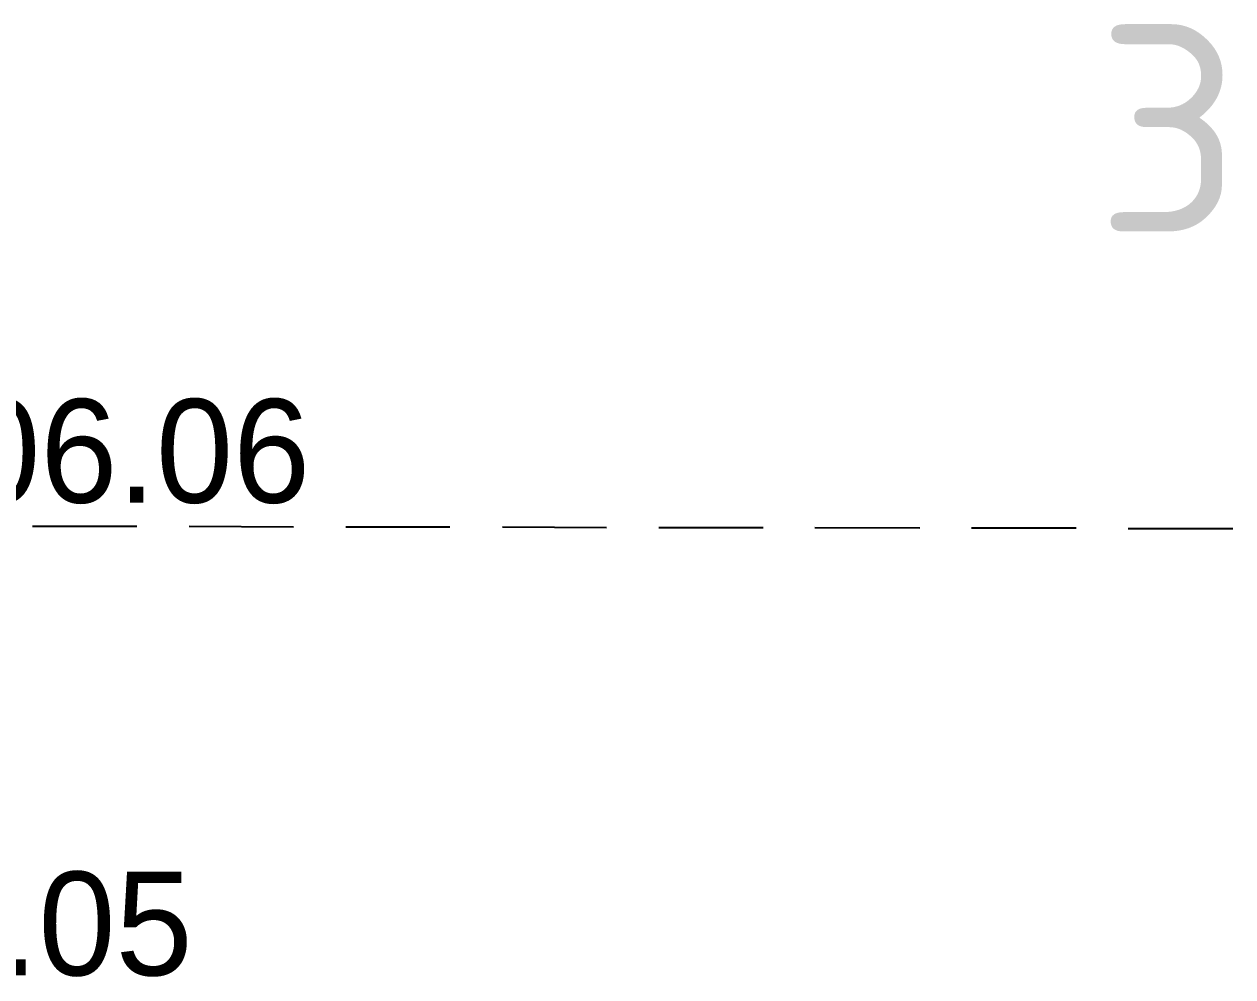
# Model space of a CAD drawing. Header units: millimetres. Extents: x 172667 to 1873135, y -274708 to 168495.
# Drawn here: x 1714999 to 1726656, y 11687 to 20878 of the extents above; entities that cross this region are included whole.
import ezdxf
from ezdxf.enums import TextEntityAlignment as Align

# ---------------------------------------------------------------- set-up
doc = ezdxf.new("R2010")
doc.units = ezdxf.units.MM
doc.layers.add('_ТОПО', color=253, linetype='Continuous')
doc.layers.add('ГП-экспликация', color=7, linetype='Continuous')
doc.styles.add('F2', font='', dxfattribs={"height": 0.000909972})
doc.styles.add('ISOCPEUR', font='isocpeur.ttf')
doc.styles.get('F2').set_extended_font_data('D431')

msp = doc.modelspace()

# ---------------------------------------------------------------- linework, layer by layer
at = {"layer": '_ТОПО', "color": 8, "linetype": 'ByBlock', "lineweight": -2}
for p, q in [((1716086.2, 16030.1, 106146), (1715081.2, 16030.1, 106146)), ((1717596.2, 16025.1, 106146), (1716591.2, 16030.1, 106146)), ((1719106.2, 16025.1, 106146), (1718101.2, 16025.1, 106146)), ((1720616.2, 16020.1, 106146), (1719611.2, 16025.1, 106146)), ((1722126.2, 16020.1, 106146), (1721121.2, 16020.1, 106146)), ((1723636.2, 16015.1, 106146), (1722626.2, 16020.1, 106146)), ((1725146.2, 16015.1, 106146), (1724136.2, 16015.1, 106146)), ((1726656.2, 16010.1, 106146), (1725646.2, 16010.1, 106146))]:
    msp.add_line(p, q, dxfattribs=at)

# ---------------------------------------------------------------- texts
at = {"layer": '_ТОПО', "color": 8, "linetype": 'ByBlock', "lineweight": -2, "style": 'F2'}
for s, p in [('106.06', (1713668.2, 16761.1, 106060)), ('106.05', (1712534.2, 12201.2, 106052))]:
    msp.add_text(s, height=1000, dxfattribs=at).set_placement(p, align=Align.MIDDLE_LEFT)
at = {"layer": 'ГП-экспликация', "insert": (1725335.1, 20871.1), "char_height": 2000, "attachment_point": 1, "style": 'ISOCPEUR'}
msp.add_mtext_dynamic_manual_height_columns('3', width=2.633, gutter_width=1, heights=[0], dxfattribs=at)

doc.saveas('drawing.dxf')
